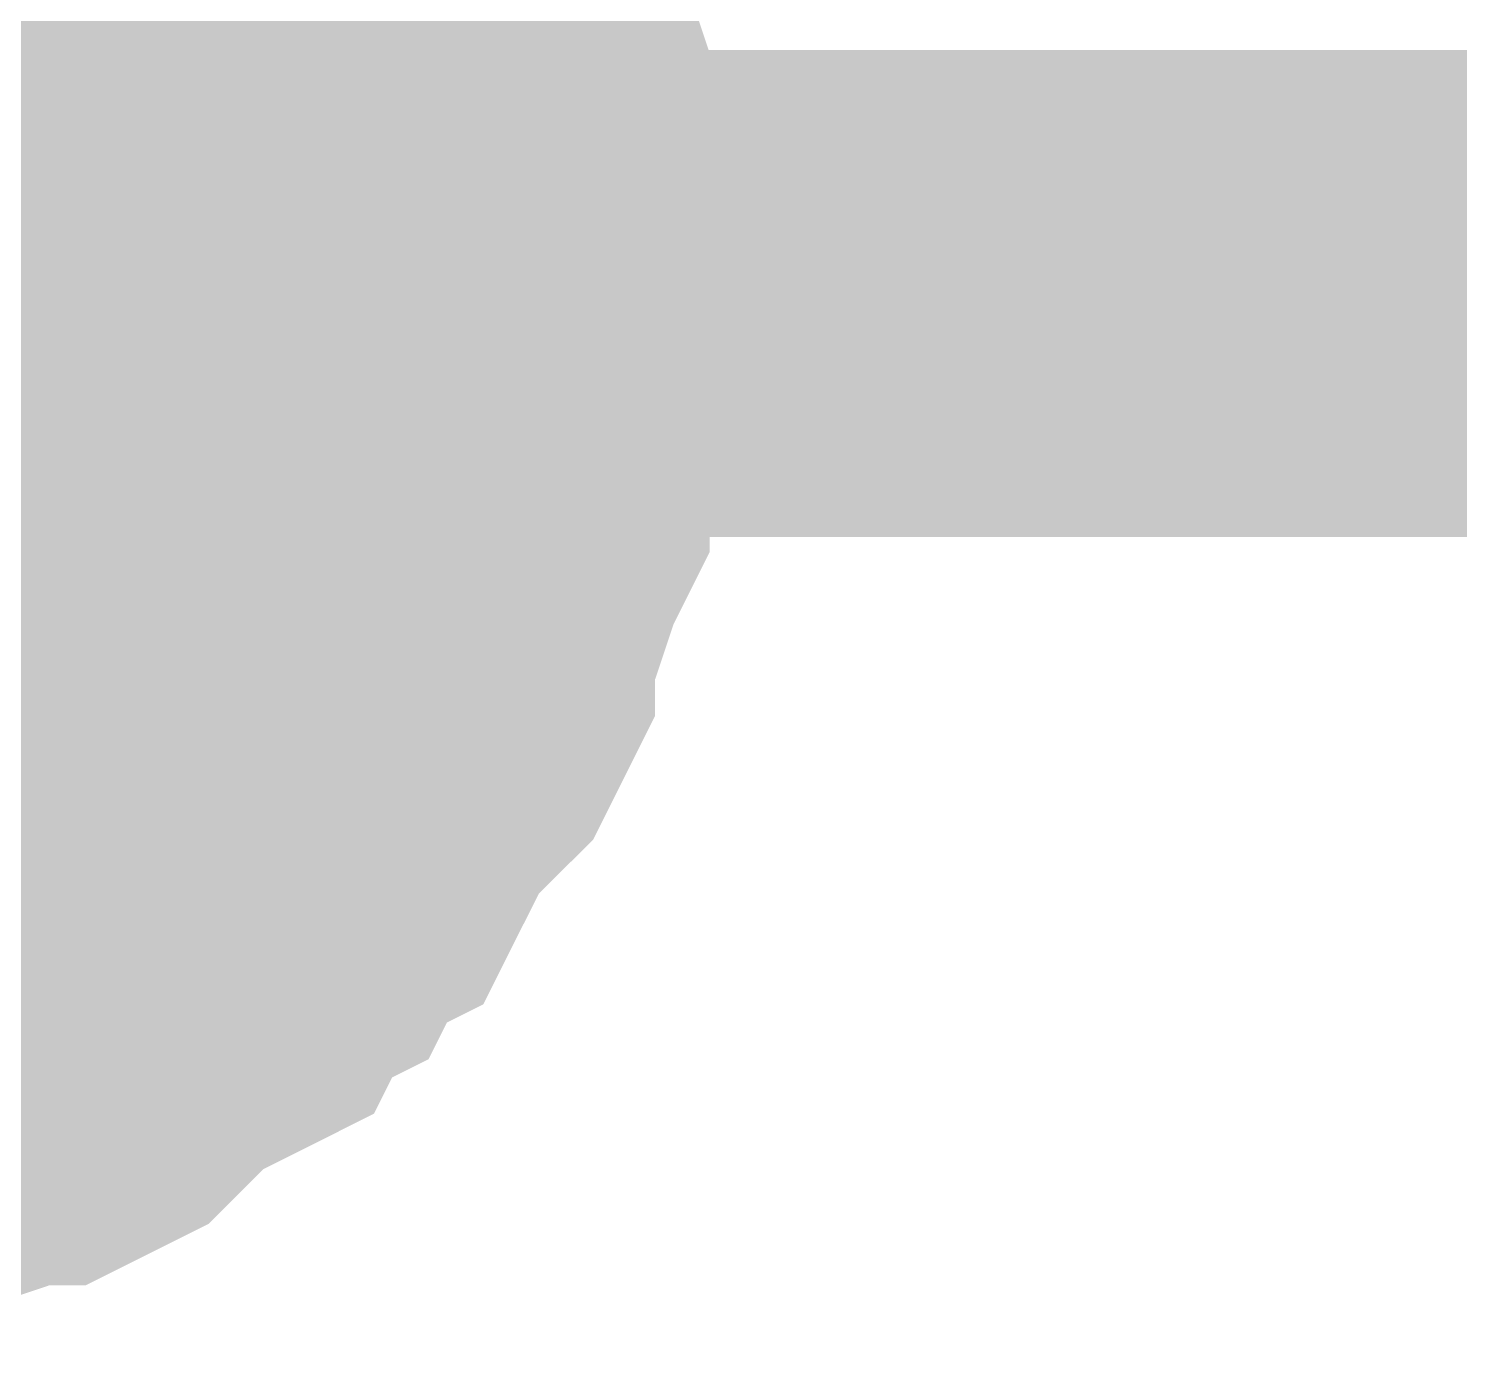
# Model space of a CAD drawing. Header units: inches. Extents: x 0 to 9.51, y -0.01 to 7.51.
# Drawn here: x 4.60898 to 4.64363, y 5.17379 to 5.20601 of the extents above; entities that cross this region are included whole.
import ezdxf

# ---------------------------------------------------------------- set-up
doc = ezdxf.new("R2010")
doc.units = ezdxf.units.IN
doc.header["$MEASUREMENT"] = 0
doc.layers.add('Sheet', color=255, linetype='Continuous')

msp = doc.modelspace()

# ---------------------------------------------------------------- linework, layer by layer
at = {"layer": 'Sheet'}
msp.add_lwpolyline([(4.59, 5.2, 0.02, 0.02, 1), (4.61, 5.2, 0.02, 0.02, 1)], format="xyseb", close=True, dxfattribs=at)
for points in [[(4.615599, 5.212412, 0.0118, 0.0118, 0), (4.616042, 5.211527, 0.0118, 0.0118, 0), (4.616484, 5.211085, 0.0118, 0.0118, 0), (4.617368, 5.2102, 0.0118, 0.0118, 0), (4.61781, 5.209316, 0.0118, 0.0118, 0), (4.618252, 5.208432, 0.0118, 0.0118, 0), (4.618252, 5.207547, 0.0118, 0.0118, 0), (4.618694, 5.206663, 0.0118, 0.0118, 0), (4.619136, 5.205778, 0.0118, 0.0118, 0), (4.619578, 5.204452, 0.0118, 0.0118, 0), (4.619578, 5.203567, 0.0118, 0.0118, 0), (4.619578, 5.202683, 0.0118, 0.0118, 0), (4.62002, 5.201798, 0.0118, 0.0118, 0), (4.62002, 5.200472, 0.0118, 0.0118, 0), (4.62002, 5.199587, 0.0118, 0.0118, 0)], [(4.615599, 5.212412, 0.0118, 0.0118, 0), (4.616042, 5.211527, 0.0118, 0.0118, 0), (4.616484, 5.211085, 0.0118, 0.0118, 0), (4.617368, 5.2102, 0.0118, 0.0118, 0), (4.61781, 5.209316, 0.0118, 0.0118, 0), (4.618252, 5.208432, 0.0118, 0.0118, 0), (4.618252, 5.207547, 0.0118, 0.0118, 0), (4.618694, 5.206663, 0.0118, 0.0118, 0), (4.619136, 5.205778, 0.0118, 0.0118, 0), (4.619578, 5.204452, 0.0118, 0.0118, 0), (4.619578, 5.203567, 0.0118, 0.0118, 0), (4.619578, 5.202683, 0.0118, 0.0118, 0), (4.62002, 5.201798, 0.0118, 0.0118, 0), (4.62002, 5.200472, 0.0118, 0.0118, 0), (4.62002, 5.199587, 0.0118, 0.0118, 0)], [(4.615599, 5.212412, 0.0118, 0.0118, 0), (4.616042, 5.211527, 0.0118, 0.0118, 0), (4.616484, 5.211085, 0.0118, 0.0118, 0), (4.617368, 5.2102, 0.0118, 0.0118, 0), (4.61781, 5.209316, 0.0118, 0.0118, 0), (4.618252, 5.208432, 0.0118, 0.0118, 0), (4.618252, 5.207547, 0.0118, 0.0118, 0), (4.618694, 5.206663, 0.0118, 0.0118, 0), (4.619136, 5.205778, 0.0118, 0.0118, 0), (4.619578, 5.204452, 0.0118, 0.0118, 0), (4.619578, 5.203567, 0.0118, 0.0118, 0), (4.619578, 5.202683, 0.0118, 0.0118, 0), (4.62002, 5.201798, 0.0118, 0.0118, 0), (4.62002, 5.200472, 0.0118, 0.0118, 0), (4.62002, 5.199587, 0.0118, 0.0118, 0)], [(4.615599, 5.212412, 0.0118, 0.0118, 0), (4.616042, 5.211527, 0.0118, 0.0118, 0), (4.616484, 5.211085, 0.0118, 0.0118, 0), (4.617368, 5.2102, 0.0118, 0.0118, 0), (4.61781, 5.209316, 0.0118, 0.0118, 0), (4.618252, 5.208432, 0.0118, 0.0118, 0), (4.618252, 5.207547, 0.0118, 0.0118, 0), (4.618694, 5.206663, 0.0118, 0.0118, 0), (4.619136, 5.205778, 0.0118, 0.0118, 0), (4.619578, 5.204452, 0.0118, 0.0118, 0), (4.619578, 5.203567, 0.0118, 0.0118, 0), (4.619578, 5.202683, 0.0118, 0.0118, 0), (4.62002, 5.201798, 0.0118, 0.0118, 0), (4.62002, 5.200472, 0.0118, 0.0118, 0), (4.62002, 5.199587, 0.0118, 0.0118, 0)], [(4.615599, 5.212412, 0.0118, 0.0118, 0), (4.616042, 5.211527, 0.0118, 0.0118, 0), (4.616484, 5.211085, 0.0118, 0.0118, 0), (4.617368, 5.2102, 0.0118, 0.0118, 0), (4.61781, 5.209316, 0.0118, 0.0118, 0), (4.618252, 5.208432, 0.0118, 0.0118, 0), (4.618252, 5.207547, 0.0118, 0.0118, 0), (4.618694, 5.206663, 0.0118, 0.0118, 0), (4.619136, 5.205778, 0.0118, 0.0118, 0), (4.619578, 5.204452, 0.0118, 0.0118, 0), (4.619578, 5.203567, 0.0118, 0.0118, 0), (4.619578, 5.202683, 0.0118, 0.0118, 0), (4.62002, 5.201798, 0.0118, 0.0118, 0), (4.62002, 5.200472, 0.0118, 0.0118, 0), (4.62002, 5.199587, 0.0118, 0.0118, 0)], [(4.615599, 5.212412, 0.0118, 0.0118, 0), (4.616042, 5.211527, 0.0118, 0.0118, 0), (4.616484, 5.211085, 0.0118, 0.0118, 0), (4.617368, 5.2102, 0.0118, 0.0118, 0), (4.61781, 5.209316, 0.0118, 0.0118, 0), (4.618252, 5.208432, 0.0118, 0.0118, 0), (4.618252, 5.207547, 0.0118, 0.0118, 0), (4.618694, 5.206663, 0.0118, 0.0118, 0), (4.619136, 5.205778, 0.0118, 0.0118, 0), (4.619578, 5.204452, 0.0118, 0.0118, 0), (4.619578, 5.203567, 0.0118, 0.0118, 0), (4.619578, 5.202683, 0.0118, 0.0118, 0), (4.62002, 5.201798, 0.0118, 0.0118, 0), (4.62002, 5.200472, 0.0118, 0.0118, 0), (4.62002, 5.199587, 0.0118, 0.0118, 0)], [(4.618252, 5.208432, 0.0039, 0.0039, 0), (4.618252, 5.207547, 0.0039, 0.0039, 0), (4.618694, 5.206663, 0.0039, 0.0039, 0), (4.619136, 5.205778, 0.0039, 0.0039, 0), (4.619578, 5.204452, 0.0039, 0.0039, 0), (4.619578, 5.203567, 0.0039, 0.0039, 0), (4.619578, 5.202683, 0.0039, 0.0039, 0), (4.62002, 5.201798, 0.0039, 0.0039, 0), (4.62002, 5.200472, 0.0039, 0.0039, 0), (4.62002, 5.199587, 0.0039, 0.0039, 0)], [(4.618252, 5.208432, 0.0039, 0.0039, 0), (4.618252, 5.207547, 0.0039, 0.0039, 0), (4.618694, 5.206663, 0.0039, 0.0039, 0), (4.619136, 5.205778, 0.0039, 0.0039, 0), (4.619578, 5.204452, 0.0039, 0.0039, 0), (4.619578, 5.203567, 0.0039, 0.0039, 0), (4.619578, 5.202683, 0.0039, 0.0039, 0), (4.62002, 5.201798, 0.0039, 0.0039, 0), (4.62002, 5.200472, 0.0039, 0.0039, 0), (4.62002, 5.199587, 0.0039, 0.0039, 0)], [(4.618252, 5.208432, 0.0039, 0.0039, 0), (4.618252, 5.207547, 0.0039, 0.0039, 0), (4.618694, 5.206663, 0.0039, 0.0039, 0), (4.619136, 5.205778, 0.0039, 0.0039, 0), (4.619578, 5.204452, 0.0039, 0.0039, 0), (4.619578, 5.203567, 0.0039, 0.0039, 0), (4.619578, 5.202683, 0.0039, 0.0039, 0), (4.62002, 5.201798, 0.0039, 0.0039, 0), (4.62002, 5.200472, 0.0039, 0.0039, 0), (4.62002, 5.199587, 0.0039, 0.0039, 0)], [(4.618252, 5.208432, 0.0039, 0.0039, 0), (4.618252, 5.207547, 0.0039, 0.0039, 0), (4.618694, 5.206663, 0.0039, 0.0039, 0), (4.619136, 5.205778, 0.0039, 0.0039, 0), (4.619578, 5.204452, 0.0039, 0.0039, 0), (4.619578, 5.203567, 0.0039, 0.0039, 0), (4.619578, 5.202683, 0.0039, 0.0039, 0), (4.62002, 5.201798, 0.0039, 0.0039, 0), (4.62002, 5.200472, 0.0039, 0.0039, 0), (4.62002, 5.199587, 0.0039, 0.0039, 0)], [(4.618252, 5.208432, 0.0039, 0.0039, 0), (4.618252, 5.207547, 0.0039, 0.0039, 0), (4.618694, 5.206663, 0.0039, 0.0039, 0), (4.619136, 5.205778, 0.0039, 0.0039, 0), (4.619578, 5.204452, 0.0039, 0.0039, 0), (4.619578, 5.203567, 0.0039, 0.0039, 0), (4.619578, 5.202683, 0.0039, 0.0039, 0), (4.62002, 5.201798, 0.0039, 0.0039, 0), (4.62002, 5.200472, 0.0039, 0.0039, 0), (4.62002, 5.199587, 0.0039, 0.0039, 0)], [(4.618252, 5.208432, 0.0039, 0.0039, 0), (4.618252, 5.207547, 0.0039, 0.0039, 0), (4.618694, 5.206663, 0.0039, 0.0039, 0), (4.619136, 5.205778, 0.0039, 0.0039, 0), (4.619578, 5.204452, 0.0039, 0.0039, 0), (4.619578, 5.203567, 0.0039, 0.0039, 0), (4.619578, 5.202683, 0.0039, 0.0039, 0), (4.62002, 5.201798, 0.0039, 0.0039, 0), (4.62002, 5.200472, 0.0039, 0.0039, 0), (4.62002, 5.199587, 0.0039, 0.0039, 0)], [(4.600126, 5.199587, 0.0118, 0.0118, 0), (5.100149, 5.199587, 0.0118, 0.0118, 0)], [(4.62002, 5.199587, 0.0118, 0.0118, 0), (4.62002, 5.198703, 0.0118, 0.0118, 0), (4.62002, 5.197376, 0.0118, 0.0118, 0), (4.619578, 5.196492, 0.0118, 0.0118, 0), (4.619578, 5.195607, 0.0118, 0.0118, 0), (4.619578, 5.194723, 0.0118, 0.0118, 0), (4.619136, 5.193838, 0.0118, 0.0118, 0), (4.618694, 5.192512, 0.0118, 0.0118, 0), (4.618252, 5.191627, 0.0118, 0.0118, 0), (4.618252, 5.190743, 0.0118, 0.0118, 0), (4.61781, 5.189858, 0.0118, 0.0118, 0), (4.617368, 5.189416, 0.0118, 0.0118, 0), (4.616484, 5.188532, 0.0118, 0.0118, 0), (4.616042, 5.187647, 0.0118, 0.0118, 0), (4.615599, 5.186763, 0.0118, 0.0118, 0), (4.614715, 5.186321, 0.0118, 0.0118, 0), (4.614273, 5.185436, 0.0118, 0.0118, 0), (4.613389, 5.184994, 0.0118, 0.0118, 0), (4.612947, 5.18411, 0.0118, 0.0118, 0), (4.612063, 5.183667, 0.0118, 0.0118, 0), (4.611178, 5.183225, 0.0118, 0.0118, 0), (4.610294, 5.182341, 0.0118, 0.0118, 0), (4.609852, 5.181899, 0.0118, 0.0118, 0), (4.608968, 5.181456, 0.0118, 0.0118, 0), (4.608084, 5.181456, 0.0118, 0.0118, 0), (4.607199, 5.181014, 0.0118, 0.0118, 0), (4.605873, 5.180572, 0.0118, 0.0118, 0), (4.604989, 5.18013, 0.0118, 0.0118, 0), (4.604105, 5.18013, 0.0118, 0.0118, 0), (4.60322, 5.18013, 0.0118, 0.0118, 0), (4.602336, 5.179688, 0.0118, 0.0118, 0)], [(4.62002, 5.199587, 0.0118, 0.0118, 0), (4.62002, 5.198703, 0.0118, 0.0118, 0), (4.62002, 5.197376, 0.0118, 0.0118, 0), (4.619578, 5.196492, 0.0118, 0.0118, 0), (4.619578, 5.195607, 0.0118, 0.0118, 0), (4.619578, 5.194723, 0.0118, 0.0118, 0), (4.619136, 5.193838, 0.0118, 0.0118, 0), (4.618694, 5.192512, 0.0118, 0.0118, 0), (4.618252, 5.191627, 0.0118, 0.0118, 0), (4.618252, 5.190743, 0.0118, 0.0118, 0), (4.61781, 5.189858, 0.0118, 0.0118, 0), (4.617368, 5.189416, 0.0118, 0.0118, 0), (4.616484, 5.188532, 0.0118, 0.0118, 0), (4.616042, 5.187647, 0.0118, 0.0118, 0), (4.615599, 5.186763, 0.0118, 0.0118, 0), (4.614715, 5.186321, 0.0118, 0.0118, 0), (4.614273, 5.185436, 0.0118, 0.0118, 0), (4.613389, 5.184994, 0.0118, 0.0118, 0), (4.612947, 5.18411, 0.0118, 0.0118, 0), (4.612063, 5.183667, 0.0118, 0.0118, 0), (4.611178, 5.183225, 0.0118, 0.0118, 0), (4.610294, 5.182341, 0.0118, 0.0118, 0), (4.609852, 5.181899, 0.0118, 0.0118, 0), (4.608968, 5.181456, 0.0118, 0.0118, 0), (4.608084, 5.181456, 0.0118, 0.0118, 0), (4.607199, 5.181014, 0.0118, 0.0118, 0), (4.605873, 5.180572, 0.0118, 0.0118, 0), (4.604989, 5.18013, 0.0118, 0.0118, 0), (4.604105, 5.18013, 0.0118, 0.0118, 0), (4.60322, 5.18013, 0.0118, 0.0118, 0), (4.602336, 5.179688, 0.0118, 0.0118, 0)], [(4.62002, 5.199587, 0.0118, 0.0118, 0), (4.62002, 5.198703, 0.0118, 0.0118, 0), (4.62002, 5.197376, 0.0118, 0.0118, 0), (4.619578, 5.196492, 0.0118, 0.0118, 0), (4.619578, 5.195607, 0.0118, 0.0118, 0), (4.619578, 5.194723, 0.0118, 0.0118, 0), (4.619136, 5.193838, 0.0118, 0.0118, 0), (4.618694, 5.192512, 0.0118, 0.0118, 0), (4.618252, 5.191627, 0.0118, 0.0118, 0), (4.618252, 5.190743, 0.0118, 0.0118, 0), (4.61781, 5.189858, 0.0118, 0.0118, 0), (4.617368, 5.189416, 0.0118, 0.0118, 0), (4.616484, 5.188532, 0.0118, 0.0118, 0), (4.616042, 5.187647, 0.0118, 0.0118, 0), (4.615599, 5.186763, 0.0118, 0.0118, 0), (4.614715, 5.186321, 0.0118, 0.0118, 0), (4.614273, 5.185436, 0.0118, 0.0118, 0), (4.613389, 5.184994, 0.0118, 0.0118, 0), (4.612947, 5.18411, 0.0118, 0.0118, 0), (4.612063, 5.183667, 0.0118, 0.0118, 0), (4.611178, 5.183225, 0.0118, 0.0118, 0), (4.610294, 5.182341, 0.0118, 0.0118, 0), (4.609852, 5.181899, 0.0118, 0.0118, 0), (4.608968, 5.181456, 0.0118, 0.0118, 0), (4.608084, 5.181456, 0.0118, 0.0118, 0), (4.607199, 5.181014, 0.0118, 0.0118, 0), (4.605873, 5.180572, 0.0118, 0.0118, 0), (4.604989, 5.18013, 0.0118, 0.0118, 0), (4.604105, 5.18013, 0.0118, 0.0118, 0), (4.60322, 5.18013, 0.0118, 0.0118, 0), (4.602336, 5.179688, 0.0118, 0.0118, 0)], [(4.62002, 5.199587, 0.0118, 0.0118, 0), (4.62002, 5.198703, 0.0118, 0.0118, 0), (4.62002, 5.197376, 0.0118, 0.0118, 0), (4.619578, 5.196492, 0.0118, 0.0118, 0), (4.619578, 5.195607, 0.0118, 0.0118, 0), (4.619578, 5.194723, 0.0118, 0.0118, 0), (4.619136, 5.193838, 0.0118, 0.0118, 0), (4.618694, 5.192512, 0.0118, 0.0118, 0), (4.618252, 5.191627, 0.0118, 0.0118, 0), (4.618252, 5.190743, 0.0118, 0.0118, 0), (4.61781, 5.189858, 0.0118, 0.0118, 0), (4.617368, 5.189416, 0.0118, 0.0118, 0), (4.616484, 5.188532, 0.0118, 0.0118, 0), (4.616042, 5.187647, 0.0118, 0.0118, 0), (4.615599, 5.186763, 0.0118, 0.0118, 0), (4.614715, 5.186321, 0.0118, 0.0118, 0), (4.614273, 5.185436, 0.0118, 0.0118, 0), (4.613389, 5.184994, 0.0118, 0.0118, 0), (4.612947, 5.18411, 0.0118, 0.0118, 0), (4.612063, 5.183667, 0.0118, 0.0118, 0), (4.611178, 5.183225, 0.0118, 0.0118, 0), (4.610294, 5.182341, 0.0118, 0.0118, 0), (4.609852, 5.181899, 0.0118, 0.0118, 0), (4.608968, 5.181456, 0.0118, 0.0118, 0), (4.608084, 5.181456, 0.0118, 0.0118, 0), (4.607199, 5.181014, 0.0118, 0.0118, 0), (4.605873, 5.180572, 0.0118, 0.0118, 0), (4.604989, 5.18013, 0.0118, 0.0118, 0), (4.604105, 5.18013, 0.0118, 0.0118, 0), (4.60322, 5.18013, 0.0118, 0.0118, 0), (4.602336, 5.179688, 0.0118, 0.0118, 0)], [(4.62002, 5.199587, 0.0118, 0.0118, 0), (4.62002, 5.198703, 0.0118, 0.0118, 0), (4.62002, 5.197376, 0.0118, 0.0118, 0), (4.619578, 5.196492, 0.0118, 0.0118, 0), (4.619578, 5.195607, 0.0118, 0.0118, 0), (4.619578, 5.194723, 0.0118, 0.0118, 0), (4.619136, 5.193838, 0.0118, 0.0118, 0), (4.618694, 5.192512, 0.0118, 0.0118, 0), (4.618252, 5.191627, 0.0118, 0.0118, 0), (4.618252, 5.190743, 0.0118, 0.0118, 0), (4.61781, 5.189858, 0.0118, 0.0118, 0), (4.617368, 5.189416, 0.0118, 0.0118, 0), (4.616484, 5.188532, 0.0118, 0.0118, 0), (4.616042, 5.187647, 0.0118, 0.0118, 0), (4.615599, 5.186763, 0.0118, 0.0118, 0), (4.614715, 5.186321, 0.0118, 0.0118, 0), (4.614273, 5.185436, 0.0118, 0.0118, 0), (4.613389, 5.184994, 0.0118, 0.0118, 0), (4.612947, 5.18411, 0.0118, 0.0118, 0), (4.612063, 5.183667, 0.0118, 0.0118, 0), (4.611178, 5.183225, 0.0118, 0.0118, 0), (4.610294, 5.182341, 0.0118, 0.0118, 0), (4.609852, 5.181899, 0.0118, 0.0118, 0), (4.608968, 5.181456, 0.0118, 0.0118, 0), (4.608084, 5.181456, 0.0118, 0.0118, 0), (4.607199, 5.181014, 0.0118, 0.0118, 0), (4.605873, 5.180572, 0.0118, 0.0118, 0), (4.604989, 5.18013, 0.0118, 0.0118, 0), (4.604105, 5.18013, 0.0118, 0.0118, 0), (4.60322, 5.18013, 0.0118, 0.0118, 0), (4.602336, 5.179688, 0.0118, 0.0118, 0)], [(4.62002, 5.199587, 0.0118, 0.0118, 0), (4.62002, 5.198703, 0.0118, 0.0118, 0), (4.62002, 5.197376, 0.0118, 0.0118, 0), (4.619578, 5.196492, 0.0118, 0.0118, 0), (4.619578, 5.195607, 0.0118, 0.0118, 0), (4.619578, 5.194723, 0.0118, 0.0118, 0), (4.619136, 5.193838, 0.0118, 0.0118, 0), (4.618694, 5.192512, 0.0118, 0.0118, 0), (4.618252, 5.191627, 0.0118, 0.0118, 0), (4.618252, 5.190743, 0.0118, 0.0118, 0), (4.61781, 5.189858, 0.0118, 0.0118, 0), (4.617368, 5.189416, 0.0118, 0.0118, 0), (4.616484, 5.188532, 0.0118, 0.0118, 0), (4.616042, 5.187647, 0.0118, 0.0118, 0), (4.615599, 5.186763, 0.0118, 0.0118, 0), (4.614715, 5.186321, 0.0118, 0.0118, 0), (4.614273, 5.185436, 0.0118, 0.0118, 0), (4.613389, 5.184994, 0.0118, 0.0118, 0), (4.612947, 5.18411, 0.0118, 0.0118, 0), (4.612063, 5.183667, 0.0118, 0.0118, 0), (4.611178, 5.183225, 0.0118, 0.0118, 0), (4.610294, 5.182341, 0.0118, 0.0118, 0), (4.609852, 5.181899, 0.0118, 0.0118, 0), (4.608968, 5.181456, 0.0118, 0.0118, 0), (4.608084, 5.181456, 0.0118, 0.0118, 0), (4.607199, 5.181014, 0.0118, 0.0118, 0), (4.605873, 5.180572, 0.0118, 0.0118, 0), (4.604989, 5.18013, 0.0118, 0.0118, 0), (4.604105, 5.18013, 0.0118, 0.0118, 0), (4.60322, 5.18013, 0.0118, 0.0118, 0), (4.602336, 5.179688, 0.0118, 0.0118, 0)], [(4.62002, 5.199587, 0.0118, 0.0118, 0), (4.62002, 5.199587, 0.0118, 0.0118, 0), (4.62002, 5.199587, 0.0118, 0.0118, 0), (4.62002, 5.199587, 0.0118, 0.0118, 0), (4.62002, 5.199587, 0.0118, 0.0118, 0), (4.62002, 5.199587, 0.0118, 0.0118, 0), (4.62002, 5.199587, 0.0118, 0.0118, 0), (4.62002, 5.199587, 0.0118, 0.0118, 0), (4.62002, 5.199587, 0.0118, 0.0118, 0), (4.62002, 5.199587, 0.0118, 0.0118, 0), (4.62002, 5.199587, 0.0118, 0.0118, 0), (4.62002, 5.199587, 0.0118, 0.0118, 0), (4.62002, 5.199587, 0.0118, 0.0118, 0), (4.62002, 5.199587, 0.0118, 0.0118, 0), (4.62002, 5.199587, 0.0118, 0.0118, 0), (4.62002, 5.199587, 0.0118, 0.0118, 0), (4.62002, 5.199587, 0.0118, 0.0118, 0), (4.62002, 5.199587, 0.0118, 0.0118, 0), (4.62002, 5.199587, 0.0118, 0.0118, 0), (4.62002, 5.199587, 0.0118, 0.0118, 0), (4.62002, 5.199587, 0.0118, 0.0118, 0), (4.62002, 5.199587, 0.0118, 0.0118, 0), (4.62002, 5.199587, 0.0118, 0.0118, 0), (4.62002, 5.199587, 0.0118, 0.0118, 0), (4.62002, 5.199587, 0.0118, 0.0118, 0), (4.62002, 5.199587, 0.0118, 0.0118, 0), (4.62002, 5.199587, 0.0118, 0.0118, 0), (4.62002, 5.199587, 0.0118, 0.0118, 0), (4.62002, 5.199587, 0.0118, 0.0118, 0), (4.62002, 5.199587, 0.0118, 0.0118, 0), (4.62002, 5.199587, 0.0118, 0.0118, 0), (4.62002, 5.199587, 0.0118, 0.0118, 0), (4.62002, 5.199587, 0.0118, 0.0118, 0)], [(4.62002, 5.199587, 0.0118, 0.0118, 0), (4.62002, 5.199587, 0.0118, 0.0118, 0)], [(4.62002, 5.199587, 0.0118, 0.0118, 0), (4.62002, 5.199587, 0.0118, 0.0118, 0), (4.62002, 5.199587, 0.0118, 0.0118, 0), (4.62002, 5.199587, 0.0118, 0.0118, 0), (4.62002, 5.199587, 0.0118, 0.0118, 0), (4.62002, 5.199587, 0.0118, 0.0118, 0), (4.62002, 5.199587, 0.0118, 0.0118, 0), (4.62002, 5.199587, 0.0118, 0.0118, 0), (4.62002, 5.199587, 0.0118, 0.0118, 0), (4.62002, 5.199587, 0.0118, 0.0118, 0), (4.62002, 5.199587, 0.0118, 0.0118, 0), (4.62002, 5.199587, 0.0118, 0.0118, 0), (4.62002, 5.199587, 0.0118, 0.0118, 0), (4.62002, 5.199587, 0.0118, 0.0118, 0), (4.62002, 5.199587, 0.0118, 0.0118, 0), (4.62002, 5.199587, 0.0118, 0.0118, 0), (4.62002, 5.199587, 0.0118, 0.0118, 0), (4.62002, 5.199587, 0.0118, 0.0118, 0), (4.62002, 5.199587, 0.0118, 0.0118, 0), (4.62002, 5.199587, 0.0118, 0.0118, 0), (4.62002, 5.199587, 0.0118, 0.0118, 0), (4.62002, 5.199587, 0.0118, 0.0118, 0), (4.62002, 5.199587, 0.0118, 0.0118, 0), (4.62002, 5.199587, 0.0118, 0.0118, 0), (4.62002, 5.199587, 0.0118, 0.0118, 0), (4.62002, 5.199587, 0.0118, 0.0118, 0), (4.62002, 5.199587, 0.0118, 0.0118, 0), (4.62002, 5.199587, 0.0118, 0.0118, 0), (4.62002, 5.199587, 0.0118, 0.0118, 0), (4.62002, 5.199587, 0.0118, 0.0118, 0), (4.62002, 5.199587, 0.0118, 0.0118, 0), (4.62002, 5.199587, 0.0118, 0.0118, 0), (4.62002, 5.199587, 0.0118, 0.0118, 0)], [(4.62002, 5.199587, 0.0118, 0.0118, 0), (4.62002, 5.199587, 0.0118, 0.0118, 0)], [(4.62002, 5.199587, 0.0118, 0.0118, 0), (4.62002, 5.199587, 0.0118, 0.0118, 0), (4.62002, 5.199587, 0.0118, 0.0118, 0), (4.62002, 5.199587, 0.0118, 0.0118, 0), (4.62002, 5.199587, 0.0118, 0.0118, 0), (4.62002, 5.199587, 0.0118, 0.0118, 0), (4.62002, 5.199587, 0.0118, 0.0118, 0), (4.62002, 5.199587, 0.0118, 0.0118, 0), (4.62002, 5.199587, 0.0118, 0.0118, 0), (4.62002, 5.199587, 0.0118, 0.0118, 0), (4.62002, 5.199587, 0.0118, 0.0118, 0), (4.62002, 5.199587, 0.0118, 0.0118, 0), (4.62002, 5.199587, 0.0118, 0.0118, 0), (4.62002, 5.199587, 0.0118, 0.0118, 0), (4.62002, 5.199587, 0.0118, 0.0118, 0), (4.62002, 5.199587, 0.0118, 0.0118, 0), (4.62002, 5.199587, 0.0118, 0.0118, 0), (4.62002, 5.199587, 0.0118, 0.0118, 0), (4.62002, 5.199587, 0.0118, 0.0118, 0), (4.62002, 5.199587, 0.0118, 0.0118, 0), (4.62002, 5.199587, 0.0118, 0.0118, 0), (4.62002, 5.199587, 0.0118, 0.0118, 0), (4.62002, 5.199587, 0.0118, 0.0118, 0), (4.62002, 5.199587, 0.0118, 0.0118, 0), (4.62002, 5.199587, 0.0118, 0.0118, 0), (4.62002, 5.199587, 0.0118, 0.0118, 0), (4.62002, 5.199587, 0.0118, 0.0118, 0), (4.62002, 5.199587, 0.0118, 0.0118, 0), (4.62002, 5.199587, 0.0118, 0.0118, 0), (4.62002, 5.199587, 0.0118, 0.0118, 0), (4.62002, 5.199587, 0.0118, 0.0118, 0), (4.62002, 5.199587, 0.0118, 0.0118, 0), (4.62002, 5.199587, 0.0118, 0.0118, 0)], [(4.62002, 5.199587, 0.0118, 0.0118, 0), (4.62002, 5.199587, 0.0118, 0.0118, 0)], [(4.62002, 5.199587, 0.0118, 0.0118, 0), (4.62002, 5.199587, 0.0118, 0.0118, 0), (4.62002, 5.199587, 0.0118, 0.0118, 0), (4.62002, 5.199587, 0.0118, 0.0118, 0), (4.62002, 5.199587, 0.0118, 0.0118, 0), (4.62002, 5.199587, 0.0118, 0.0118, 0), (4.62002, 5.199587, 0.0118, 0.0118, 0), (4.62002, 5.199587, 0.0118, 0.0118, 0), (4.62002, 5.199587, 0.0118, 0.0118, 0), (4.62002, 5.199587, 0.0118, 0.0118, 0), (4.62002, 5.199587, 0.0118, 0.0118, 0), (4.62002, 5.199587, 0.0118, 0.0118, 0), (4.62002, 5.199587, 0.0118, 0.0118, 0), (4.62002, 5.199587, 0.0118, 0.0118, 0), (4.62002, 5.199587, 0.0118, 0.0118, 0), (4.62002, 5.199587, 0.0118, 0.0118, 0), (4.62002, 5.199587, 0.0118, 0.0118, 0), (4.62002, 5.199587, 0.0118, 0.0118, 0), (4.62002, 5.199587, 0.0118, 0.0118, 0), (4.62002, 5.199587, 0.0118, 0.0118, 0), (4.62002, 5.199587, 0.0118, 0.0118, 0), (4.62002, 5.199587, 0.0118, 0.0118, 0), (4.62002, 5.199587, 0.0118, 0.0118, 0), (4.62002, 5.199587, 0.0118, 0.0118, 0), (4.62002, 5.199587, 0.0118, 0.0118, 0), (4.62002, 5.199587, 0.0118, 0.0118, 0), (4.62002, 5.199587, 0.0118, 0.0118, 0), (4.62002, 5.199587, 0.0118, 0.0118, 0), (4.62002, 5.199587, 0.0118, 0.0118, 0), (4.62002, 5.199587, 0.0118, 0.0118, 0), (4.62002, 5.199587, 0.0118, 0.0118, 0), (4.62002, 5.199587, 0.0118, 0.0118, 0), (4.62002, 5.199587, 0.0118, 0.0118, 0)], [(4.62002, 5.199587, 0.0118, 0.0118, 0), (4.62002, 5.199587, 0.0118, 0.0118, 0)], [(4.62002, 5.199587, 0.0118, 0.0118, 0), (4.62002, 5.199587, 0.0118, 0.0118, 0), (4.62002, 5.199587, 0.0118, 0.0118, 0), (4.62002, 5.199587, 0.0118, 0.0118, 0), (4.62002, 5.199587, 0.0118, 0.0118, 0), (4.62002, 5.199587, 0.0118, 0.0118, 0), (4.62002, 5.199587, 0.0118, 0.0118, 0), (4.62002, 5.199587, 0.0118, 0.0118, 0), (4.62002, 5.199587, 0.0118, 0.0118, 0), (4.62002, 5.199587, 0.0118, 0.0118, 0), (4.62002, 5.199587, 0.0118, 0.0118, 0), (4.62002, 5.199587, 0.0118, 0.0118, 0), (4.62002, 5.199587, 0.0118, 0.0118, 0), (4.62002, 5.199587, 0.0118, 0.0118, 0), (4.62002, 5.199587, 0.0118, 0.0118, 0), (4.62002, 5.199587, 0.0118, 0.0118, 0), (4.62002, 5.199587, 0.0118, 0.0118, 0), (4.62002, 5.199587, 0.0118, 0.0118, 0), (4.62002, 5.199587, 0.0118, 0.0118, 0), (4.62002, 5.199587, 0.0118, 0.0118, 0), (4.62002, 5.199587, 0.0118, 0.0118, 0), (4.62002, 5.199587, 0.0118, 0.0118, 0), (4.62002, 5.199587, 0.0118, 0.0118, 0), (4.62002, 5.199587, 0.0118, 0.0118, 0), (4.62002, 5.199587, 0.0118, 0.0118, 0), (4.62002, 5.199587, 0.0118, 0.0118, 0), (4.62002, 5.199587, 0.0118, 0.0118, 0), (4.62002, 5.199587, 0.0118, 0.0118, 0), (4.62002, 5.199587, 0.0118, 0.0118, 0), (4.62002, 5.199587, 0.0118, 0.0118, 0), (4.62002, 5.199587, 0.0118, 0.0118, 0), (4.62002, 5.199587, 0.0118, 0.0118, 0), (4.62002, 5.199587, 0.0118, 0.0118, 0)], [(4.62002, 5.199587, 0.0118, 0.0118, 0), (4.62002, 5.199587, 0.0118, 0.0118, 0)], [(4.62002, 5.199587, 0.0118, 0.0118, 0), (4.62002, 5.199587, 0.0118, 0.0118, 0), (4.62002, 5.199587, 0.0118, 0.0118, 0), (4.62002, 5.199587, 0.0118, 0.0118, 0), (4.62002, 5.199587, 0.0118, 0.0118, 0), (4.62002, 5.199587, 0.0118, 0.0118, 0), (4.62002, 5.199587, 0.0118, 0.0118, 0), (4.62002, 5.199587, 0.0118, 0.0118, 0), (4.62002, 5.199587, 0.0118, 0.0118, 0), (4.62002, 5.199587, 0.0118, 0.0118, 0), (4.62002, 5.199587, 0.0118, 0.0118, 0), (4.62002, 5.199587, 0.0118, 0.0118, 0), (4.62002, 5.199587, 0.0118, 0.0118, 0), (4.62002, 5.199587, 0.0118, 0.0118, 0), (4.62002, 5.199587, 0.0118, 0.0118, 0), (4.62002, 5.199587, 0.0118, 0.0118, 0), (4.62002, 5.199587, 0.0118, 0.0118, 0), (4.62002, 5.199587, 0.0118, 0.0118, 0), (4.62002, 5.199587, 0.0118, 0.0118, 0), (4.62002, 5.199587, 0.0118, 0.0118, 0), (4.62002, 5.199587, 0.0118, 0.0118, 0), (4.62002, 5.199587, 0.0118, 0.0118, 0), (4.62002, 5.199587, 0.0118, 0.0118, 0), (4.62002, 5.199587, 0.0118, 0.0118, 0), (4.62002, 5.199587, 0.0118, 0.0118, 0), (4.62002, 5.199587, 0.0118, 0.0118, 0), (4.62002, 5.199587, 0.0118, 0.0118, 0), (4.62002, 5.199587, 0.0118, 0.0118, 0), (4.62002, 5.199587, 0.0118, 0.0118, 0), (4.62002, 5.199587, 0.0118, 0.0118, 0), (4.62002, 5.199587, 0.0118, 0.0118, 0), (4.62002, 5.199587, 0.0118, 0.0118, 0), (4.62002, 5.199587, 0.0118, 0.0118, 0)], [(4.62002, 5.199587, 0.0118, 0.0118, 0), (4.62002, 5.199587, 0.0118, 0.0118, 0)], [(4.62002, 5.199587, 0.0039, 0.0039, 0), (4.62002, 5.198703, 0.0039, 0.0039, 0), (4.62002, 5.197376, 0.0039, 0.0039, 0), (4.619578, 5.196492, 0.0039, 0.0039, 0), (4.619578, 5.195607, 0.0039, 0.0039, 0), (4.619578, 5.194723, 0.0039, 0.0039, 0), (4.619136, 5.193838, 0.0039, 0.0039, 0), (4.618694, 5.192512, 0.0039, 0.0039, 0), (4.618252, 5.191627, 0.0039, 0.0039, 0), (4.618252, 5.190743, 0.0039, 0.0039, 0), (4.61781, 5.189858, 0.0039, 0.0039, 0), (4.617368, 5.189416, 0.0039, 0.0039, 0), (4.616484, 5.188532, 0.0039, 0.0039, 0), (4.616042, 5.187647, 0.0039, 0.0039, 0), (4.615599, 5.186763, 0.0039, 0.0039, 0), (4.614715, 5.186321, 0.0039, 0.0039, 0), (4.614273, 5.185436, 0.0039, 0.0039, 0), (4.613389, 5.184994, 0.0039, 0.0039, 0), (4.612947, 5.18411, 0.0039, 0.0039, 0), (4.612063, 5.183667, 0.0039, 0.0039, 0), (4.611178, 5.183225, 0.0039, 0.0039, 0), (4.610294, 5.182341, 0.0039, 0.0039, 0), (4.609852, 5.181899, 0.0039, 0.0039, 0), (4.608968, 5.181456, 0.0039, 0.0039, 0), (4.608084, 5.181456, 0.0039, 0.0039, 0), (4.607199, 5.181014, 0.0039, 0.0039, 0), (4.605873, 5.180572, 0.0039, 0.0039, 0)], [(4.62002, 5.199587, 0.0039, 0.0039, 0), (4.62002, 5.198703, 0.0039, 0.0039, 0), (4.62002, 5.197376, 0.0039, 0.0039, 0), (4.619578, 5.196492, 0.0039, 0.0039, 0), (4.619578, 5.195607, 0.0039, 0.0039, 0), (4.619578, 5.194723, 0.0039, 0.0039, 0), (4.619136, 5.193838, 0.0039, 0.0039, 0), (4.618694, 5.192512, 0.0039, 0.0039, 0), (4.618252, 5.191627, 0.0039, 0.0039, 0), (4.618252, 5.190743, 0.0039, 0.0039, 0), (4.61781, 5.189858, 0.0039, 0.0039, 0), (4.617368, 5.189416, 0.0039, 0.0039, 0), (4.616484, 5.188532, 0.0039, 0.0039, 0), (4.616042, 5.187647, 0.0039, 0.0039, 0), (4.615599, 5.186763, 0.0039, 0.0039, 0), (4.614715, 5.186321, 0.0039, 0.0039, 0), (4.614273, 5.185436, 0.0039, 0.0039, 0), (4.613389, 5.184994, 0.0039, 0.0039, 0), (4.612947, 5.18411, 0.0039, 0.0039, 0), (4.612063, 5.183667, 0.0039, 0.0039, 0), (4.611178, 5.183225, 0.0039, 0.0039, 0), (4.610294, 5.182341, 0.0039, 0.0039, 0), (4.609852, 5.181899, 0.0039, 0.0039, 0), (4.608968, 5.181456, 0.0039, 0.0039, 0), (4.608084, 5.181456, 0.0039, 0.0039, 0), (4.607199, 5.181014, 0.0039, 0.0039, 0), (4.605873, 5.180572, 0.0039, 0.0039, 0)], [(4.62002, 5.199587, 0.0039, 0.0039, 0), (4.62002, 5.198703, 0.0039, 0.0039, 0), (4.62002, 5.197376, 0.0039, 0.0039, 0), (4.619578, 5.196492, 0.0039, 0.0039, 0), (4.619578, 5.195607, 0.0039, 0.0039, 0), (4.619578, 5.194723, 0.0039, 0.0039, 0), (4.619136, 5.193838, 0.0039, 0.0039, 0), (4.618694, 5.192512, 0.0039, 0.0039, 0), (4.618252, 5.191627, 0.0039, 0.0039, 0), (4.618252, 5.190743, 0.0039, 0.0039, 0), (4.61781, 5.189858, 0.0039, 0.0039, 0), (4.617368, 5.189416, 0.0039, 0.0039, 0), (4.616484, 5.188532, 0.0039, 0.0039, 0), (4.616042, 5.187647, 0.0039, 0.0039, 0), (4.615599, 5.186763, 0.0039, 0.0039, 0), (4.614715, 5.186321, 0.0039, 0.0039, 0), (4.614273, 5.185436, 0.0039, 0.0039, 0), (4.613389, 5.184994, 0.0039, 0.0039, 0), (4.612947, 5.18411, 0.0039, 0.0039, 0), (4.612063, 5.183667, 0.0039, 0.0039, 0), (4.611178, 5.183225, 0.0039, 0.0039, 0), (4.610294, 5.182341, 0.0039, 0.0039, 0), (4.609852, 5.181899, 0.0039, 0.0039, 0), (4.608968, 5.181456, 0.0039, 0.0039, 0), (4.608084, 5.181456, 0.0039, 0.0039, 0), (4.607199, 5.181014, 0.0039, 0.0039, 0), (4.605873, 5.180572, 0.0039, 0.0039, 0)], [(4.62002, 5.199587, 0.0039, 0.0039, 0), (4.62002, 5.198703, 0.0039, 0.0039, 0), (4.62002, 5.197376, 0.0039, 0.0039, 0), (4.619578, 5.196492, 0.0039, 0.0039, 0), (4.619578, 5.195607, 0.0039, 0.0039, 0), (4.619578, 5.194723, 0.0039, 0.0039, 0), (4.619136, 5.193838, 0.0039, 0.0039, 0), (4.618694, 5.192512, 0.0039, 0.0039, 0), (4.618252, 5.191627, 0.0039, 0.0039, 0), (4.618252, 5.190743, 0.0039, 0.0039, 0), (4.61781, 5.189858, 0.0039, 0.0039, 0), (4.617368, 5.189416, 0.0039, 0.0039, 0), (4.616484, 5.188532, 0.0039, 0.0039, 0), (4.616042, 5.187647, 0.0039, 0.0039, 0), (4.615599, 5.186763, 0.0039, 0.0039, 0), (4.614715, 5.186321, 0.0039, 0.0039, 0), (4.614273, 5.185436, 0.0039, 0.0039, 0), (4.613389, 5.184994, 0.0039, 0.0039, 0), (4.612947, 5.18411, 0.0039, 0.0039, 0), (4.612063, 5.183667, 0.0039, 0.0039, 0), (4.611178, 5.183225, 0.0039, 0.0039, 0), (4.610294, 5.182341, 0.0039, 0.0039, 0), (4.609852, 5.181899, 0.0039, 0.0039, 0), (4.608968, 5.181456, 0.0039, 0.0039, 0), (4.608084, 5.181456, 0.0039, 0.0039, 0), (4.607199, 5.181014, 0.0039, 0.0039, 0), (4.605873, 5.180572, 0.0039, 0.0039, 0)], [(4.62002, 5.199587, 0.0039, 0.0039, 0), (4.62002, 5.198703, 0.0039, 0.0039, 0), (4.62002, 5.197376, 0.0039, 0.0039, 0), (4.619578, 5.196492, 0.0039, 0.0039, 0), (4.619578, 5.195607, 0.0039, 0.0039, 0), (4.619578, 5.194723, 0.0039, 0.0039, 0), (4.619136, 5.193838, 0.0039, 0.0039, 0), (4.618694, 5.192512, 0.0039, 0.0039, 0), (4.618252, 5.191627, 0.0039, 0.0039, 0), (4.618252, 5.190743, 0.0039, 0.0039, 0), (4.61781, 5.189858, 0.0039, 0.0039, 0), (4.617368, 5.189416, 0.0039, 0.0039, 0), (4.616484, 5.188532, 0.0039, 0.0039, 0), (4.616042, 5.187647, 0.0039, 0.0039, 0), (4.615599, 5.186763, 0.0039, 0.0039, 0), (4.614715, 5.186321, 0.0039, 0.0039, 0), (4.614273, 5.185436, 0.0039, 0.0039, 0), (4.613389, 5.184994, 0.0039, 0.0039, 0), (4.612947, 5.18411, 0.0039, 0.0039, 0), (4.612063, 5.183667, 0.0039, 0.0039, 0), (4.611178, 5.183225, 0.0039, 0.0039, 0), (4.610294, 5.182341, 0.0039, 0.0039, 0), (4.609852, 5.181899, 0.0039, 0.0039, 0), (4.608968, 5.181456, 0.0039, 0.0039, 0), (4.608084, 5.181456, 0.0039, 0.0039, 0), (4.607199, 5.181014, 0.0039, 0.0039, 0), (4.605873, 5.180572, 0.0039, 0.0039, 0)], [(4.62002, 5.199587, 0.0039, 0.0039, 0), (4.62002, 5.198703, 0.0039, 0.0039, 0), (4.62002, 5.197376, 0.0039, 0.0039, 0), (4.619578, 5.196492, 0.0039, 0.0039, 0), (4.619578, 5.195607, 0.0039, 0.0039, 0), (4.619578, 5.194723, 0.0039, 0.0039, 0), (4.619136, 5.193838, 0.0039, 0.0039, 0), (4.618694, 5.192512, 0.0039, 0.0039, 0), (4.618252, 5.191627, 0.0039, 0.0039, 0), (4.618252, 5.190743, 0.0039, 0.0039, 0), (4.61781, 5.189858, 0.0039, 0.0039, 0), (4.617368, 5.189416, 0.0039, 0.0039, 0), (4.616484, 5.188532, 0.0039, 0.0039, 0), (4.616042, 5.187647, 0.0039, 0.0039, 0), (4.615599, 5.186763, 0.0039, 0.0039, 0), (4.614715, 5.186321, 0.0039, 0.0039, 0), (4.614273, 5.185436, 0.0039, 0.0039, 0), (4.613389, 5.184994, 0.0039, 0.0039, 0), (4.612947, 5.18411, 0.0039, 0.0039, 0), (4.612063, 5.183667, 0.0039, 0.0039, 0), (4.611178, 5.183225, 0.0039, 0.0039, 0), (4.610294, 5.182341, 0.0039, 0.0039, 0), (4.609852, 5.181899, 0.0039, 0.0039, 0), (4.608968, 5.181456, 0.0039, 0.0039, 0), (4.608084, 5.181456, 0.0039, 0.0039, 0), (4.607199, 5.181014, 0.0039, 0.0039, 0), (4.605873, 5.180572, 0.0039, 0.0039, 0)], [(4.62002, 5.199587, 0.0039, 0.0039, 0), (4.62002, 5.199587, 0.0039, 0.0039, 0), (4.62002, 5.199587, 0.0039, 0.0039, 0), (4.62002, 5.199587, 0.0039, 0.0039, 0), (4.62002, 5.199587, 0.0039, 0.0039, 0), (4.62002, 5.199587, 0.0039, 0.0039, 0), (4.62002, 5.199587, 0.0039, 0.0039, 0), (4.62002, 5.199587, 0.0039, 0.0039, 0), (4.62002, 5.199587, 0.0039, 0.0039, 0), (4.62002, 5.199587, 0.0039, 0.0039, 0), (4.62002, 5.199587, 0.0039, 0.0039, 0), (4.62002, 5.199587, 0.0039, 0.0039, 0), (4.62002, 5.199587, 0.0039, 0.0039, 0), (4.62002, 5.199587, 0.0039, 0.0039, 0), (4.62002, 5.199587, 0.0039, 0.0039, 0), (4.62002, 5.199587, 0.0039, 0.0039, 0), (4.62002, 5.199587, 0.0039, 0.0039, 0), (4.62002, 5.199587, 0.0039, 0.0039, 0), (4.62002, 5.199587, 0.0039, 0.0039, 0), (4.62002, 5.199587, 0.0039, 0.0039, 0), (4.62002, 5.199587, 0.0039, 0.0039, 0), (4.62002, 5.199587, 0.0039, 0.0039, 0), (4.62002, 5.199587, 0.0039, 0.0039, 0), (4.62002, 5.199587, 0.0039, 0.0039, 0), (4.62002, 5.199587, 0.0039, 0.0039, 0), (4.62002, 5.199587, 0.0039, 0.0039, 0), (4.62002, 5.199587, 0.0039, 0.0039, 0), (4.62002, 5.199587, 0.0039, 0.0039, 0), (4.62002, 5.199587, 0.0039, 0.0039, 0), (4.62002, 5.199587, 0.0039, 0.0039, 0), (4.62002, 5.199587, 0.0039, 0.0039, 0), (4.62002, 5.199587, 0.0039, 0.0039, 0), (4.62002, 5.199587, 0.0039, 0.0039, 0)], [(4.62002, 5.199587, 0.0039, 0.0039, 0), (4.62002, 5.199587, 0.0039, 0.0039, 0)], [(4.62002, 5.199587, 0.0039, 0.0039, 0), (4.62002, 5.199587, 0.0039, 0.0039, 0), (4.62002, 5.199587, 0.0039, 0.0039, 0), (4.62002, 5.199587, 0.0039, 0.0039, 0), (4.62002, 5.199587, 0.0039, 0.0039, 0), (4.62002, 5.199587, 0.0039, 0.0039, 0), (4.62002, 5.199587, 0.0039, 0.0039, 0), (4.62002, 5.199587, 0.0039, 0.0039, 0), (4.62002, 5.199587, 0.0039, 0.0039, 0), (4.62002, 5.199587, 0.0039, 0.0039, 0), (4.62002, 5.199587, 0.0039, 0.0039, 0), (4.62002, 5.199587, 0.0039, 0.0039, 0), (4.62002, 5.199587, 0.0039, 0.0039, 0), (4.62002, 5.199587, 0.0039, 0.0039, 0), (4.62002, 5.199587, 0.0039, 0.0039, 0), (4.62002, 5.199587, 0.0039, 0.0039, 0), (4.62002, 5.199587, 0.0039, 0.0039, 0), (4.62002, 5.199587, 0.0039, 0.0039, 0), (4.62002, 5.199587, 0.0039, 0.0039, 0), (4.62002, 5.199587, 0.0039, 0.0039, 0), (4.62002, 5.199587, 0.0039, 0.0039, 0), (4.62002, 5.199587, 0.0039, 0.0039, 0), (4.62002, 5.199587, 0.0039, 0.0039, 0), (4.62002, 5.199587, 0.0039, 0.0039, 0), (4.62002, 5.199587, 0.0039, 0.0039, 0), (4.62002, 5.199587, 0.0039, 0.0039, 0), (4.62002, 5.199587, 0.0039, 0.0039, 0), (4.62002, 5.199587, 0.0039, 0.0039, 0), (4.62002, 5.199587, 0.0039, 0.0039, 0), (4.62002, 5.199587, 0.0039, 0.0039, 0), (4.62002, 5.199587, 0.0039, 0.0039, 0), (4.62002, 5.199587, 0.0039, 0.0039, 0), (4.62002, 5.199587, 0.0039, 0.0039, 0)], [(4.62002, 5.199587, 0.0039, 0.0039, 0), (4.62002, 5.199587, 0.0039, 0.0039, 0)], [(4.62002, 5.199587, 0.0039, 0.0039, 0), (4.62002, 5.199587, 0.0039, 0.0039, 0), (4.62002, 5.199587, 0.0039, 0.0039, 0), (4.62002, 5.199587, 0.0039, 0.0039, 0), (4.62002, 5.199587, 0.0039, 0.0039, 0), (4.62002, 5.199587, 0.0039, 0.0039, 0), (4.62002, 5.199587, 0.0039, 0.0039, 0), (4.62002, 5.199587, 0.0039, 0.0039, 0), (4.62002, 5.199587, 0.0039, 0.0039, 0), (4.62002, 5.199587, 0.0039, 0.0039, 0), (4.62002, 5.199587, 0.0039, 0.0039, 0), (4.62002, 5.199587, 0.0039, 0.0039, 0), (4.62002, 5.199587, 0.0039, 0.0039, 0), (4.62002, 5.199587, 0.0039, 0.0039, 0), (4.62002, 5.199587, 0.0039, 0.0039, 0), (4.62002, 5.199587, 0.0039, 0.0039, 0), (4.62002, 5.199587, 0.0039, 0.0039, 0), (4.62002, 5.199587, 0.0039, 0.0039, 0), (4.62002, 5.199587, 0.0039, 0.0039, 0), (4.62002, 5.199587, 0.0039, 0.0039, 0), (4.62002, 5.199587, 0.0039, 0.0039, 0), (4.62002, 5.199587, 0.0039, 0.0039, 0), (4.62002, 5.199587, 0.0039, 0.0039, 0), (4.62002, 5.199587, 0.0039, 0.0039, 0), (4.62002, 5.199587, 0.0039, 0.0039, 0), (4.62002, 5.199587, 0.0039, 0.0039, 0), (4.62002, 5.199587, 0.0039, 0.0039, 0), (4.62002, 5.199587, 0.0039, 0.0039, 0), (4.62002, 5.199587, 0.0039, 0.0039, 0), (4.62002, 5.199587, 0.0039, 0.0039, 0), (4.62002, 5.199587, 0.0039, 0.0039, 0), (4.62002, 5.199587, 0.0039, 0.0039, 0), (4.62002, 5.199587, 0.0039, 0.0039, 0)], [(4.62002, 5.199587, 0.0039, 0.0039, 0), (4.62002, 5.199587, 0.0039, 0.0039, 0)], [(4.62002, 5.199587, 0.0039, 0.0039, 0), (4.62002, 5.199587, 0.0039, 0.0039, 0), (4.62002, 5.199587, 0.0039, 0.0039, 0), (4.62002, 5.199587, 0.0039, 0.0039, 0), (4.62002, 5.199587, 0.0039, 0.0039, 0), (4.62002, 5.199587, 0.0039, 0.0039, 0), (4.62002, 5.199587, 0.0039, 0.0039, 0), (4.62002, 5.199587, 0.0039, 0.0039, 0), (4.62002, 5.199587, 0.0039, 0.0039, 0), (4.62002, 5.199587, 0.0039, 0.0039, 0), (4.62002, 5.199587, 0.0039, 0.0039, 0), (4.62002, 5.199587, 0.0039, 0.0039, 0), (4.62002, 5.199587, 0.0039, 0.0039, 0), (4.62002, 5.199587, 0.0039, 0.0039, 0), (4.62002, 5.199587, 0.0039, 0.0039, 0), (4.62002, 5.199587, 0.0039, 0.0039, 0), (4.62002, 5.199587, 0.0039, 0.0039, 0), (4.62002, 5.199587, 0.0039, 0.0039, 0), (4.62002, 5.199587, 0.0039, 0.0039, 0), (4.62002, 5.199587, 0.0039, 0.0039, 0), (4.62002, 5.199587, 0.0039, 0.0039, 0), (4.62002, 5.199587, 0.0039, 0.0039, 0), (4.62002, 5.199587, 0.0039, 0.0039, 0), (4.62002, 5.199587, 0.0039, 0.0039, 0), (4.62002, 5.199587, 0.0039, 0.0039, 0), (4.62002, 5.199587, 0.0039, 0.0039, 0), (4.62002, 5.199587, 0.0039, 0.0039, 0), (4.62002, 5.199587, 0.0039, 0.0039, 0), (4.62002, 5.199587, 0.0039, 0.0039, 0), (4.62002, 5.199587, 0.0039, 0.0039, 0), (4.62002, 5.199587, 0.0039, 0.0039, 0), (4.62002, 5.199587, 0.0039, 0.0039, 0), (4.62002, 5.199587, 0.0039, 0.0039, 0)], [(4.62002, 5.199587, 0.0039, 0.0039, 0), (4.62002, 5.199587, 0.0039, 0.0039, 0)], [(4.62002, 5.199587, 0.0039, 0.0039, 0), (4.62002, 5.199587, 0.0039, 0.0039, 0), (4.62002, 5.199587, 0.0039, 0.0039, 0), (4.62002, 5.199587, 0.0039, 0.0039, 0), (4.62002, 5.199587, 0.0039, 0.0039, 0), (4.62002, 5.199587, 0.0039, 0.0039, 0), (4.62002, 5.199587, 0.0039, 0.0039, 0), (4.62002, 5.199587, 0.0039, 0.0039, 0), (4.62002, 5.199587, 0.0039, 0.0039, 0), (4.62002, 5.199587, 0.0039, 0.0039, 0), (4.62002, 5.199587, 0.0039, 0.0039, 0), (4.62002, 5.199587, 0.0039, 0.0039, 0), (4.62002, 5.199587, 0.0039, 0.0039, 0), (4.62002, 5.199587, 0.0039, 0.0039, 0), (4.62002, 5.199587, 0.0039, 0.0039, 0), (4.62002, 5.199587, 0.0039, 0.0039, 0), (4.62002, 5.199587, 0.0039, 0.0039, 0), (4.62002, 5.199587, 0.0039, 0.0039, 0), (4.62002, 5.199587, 0.0039, 0.0039, 0), (4.62002, 5.199587, 0.0039, 0.0039, 0), (4.62002, 5.199587, 0.0039, 0.0039, 0), (4.62002, 5.199587, 0.0039, 0.0039, 0), (4.62002, 5.199587, 0.0039, 0.0039, 0), (4.62002, 5.199587, 0.0039, 0.0039, 0), (4.62002, 5.199587, 0.0039, 0.0039, 0), (4.62002, 5.199587, 0.0039, 0.0039, 0), (4.62002, 5.199587, 0.0039, 0.0039, 0), (4.62002, 5.199587, 0.0039, 0.0039, 0), (4.62002, 5.199587, 0.0039, 0.0039, 0), (4.62002, 5.199587, 0.0039, 0.0039, 0), (4.62002, 5.199587, 0.0039, 0.0039, 0), (4.62002, 5.199587, 0.0039, 0.0039, 0), (4.62002, 5.199587, 0.0039, 0.0039, 0)], [(4.62002, 5.199587, 0.0039, 0.0039, 0), (4.62002, 5.199587, 0.0039, 0.0039, 0)], [(4.62002, 5.199587, 0.0039, 0.0039, 0), (4.62002, 5.199587, 0.0039, 0.0039, 0), (4.62002, 5.199587, 0.0039, 0.0039, 0), (4.62002, 5.199587, 0.0039, 0.0039, 0), (4.62002, 5.199587, 0.0039, 0.0039, 0), (4.62002, 5.199587, 0.0039, 0.0039, 0), (4.62002, 5.199587, 0.0039, 0.0039, 0), (4.62002, 5.199587, 0.0039, 0.0039, 0), (4.62002, 5.199587, 0.0039, 0.0039, 0), (4.62002, 5.199587, 0.0039, 0.0039, 0), (4.62002, 5.199587, 0.0039, 0.0039, 0), (4.62002, 5.199587, 0.0039, 0.0039, 0), (4.62002, 5.199587, 0.0039, 0.0039, 0), (4.62002, 5.199587, 0.0039, 0.0039, 0), (4.62002, 5.199587, 0.0039, 0.0039, 0), (4.62002, 5.199587, 0.0039, 0.0039, 0), (4.62002, 5.199587, 0.0039, 0.0039, 0), (4.62002, 5.199587, 0.0039, 0.0039, 0), (4.62002, 5.199587, 0.0039, 0.0039, 0), (4.62002, 5.199587, 0.0039, 0.0039, 0), (4.62002, 5.199587, 0.0039, 0.0039, 0), (4.62002, 5.199587, 0.0039, 0.0039, 0), (4.62002, 5.199587, 0.0039, 0.0039, 0), (4.62002, 5.199587, 0.0039, 0.0039, 0), (4.62002, 5.199587, 0.0039, 0.0039, 0), (4.62002, 5.199587, 0.0039, 0.0039, 0), (4.62002, 5.199587, 0.0039, 0.0039, 0), (4.62002, 5.199587, 0.0039, 0.0039, 0), (4.62002, 5.199587, 0.0039, 0.0039, 0), (4.62002, 5.199587, 0.0039, 0.0039, 0), (4.62002, 5.199587, 0.0039, 0.0039, 0), (4.62002, 5.199587, 0.0039, 0.0039, 0), (4.62002, 5.199587, 0.0039, 0.0039, 0)], [(4.62002, 5.199587, 0.0039, 0.0039, 0), (4.62002, 5.199587, 0.0039, 0.0039, 0)]]:
    msp.add_lwpolyline(points, format="xyseb", dxfattribs=at)

doc.saveas('drawing.dxf')
